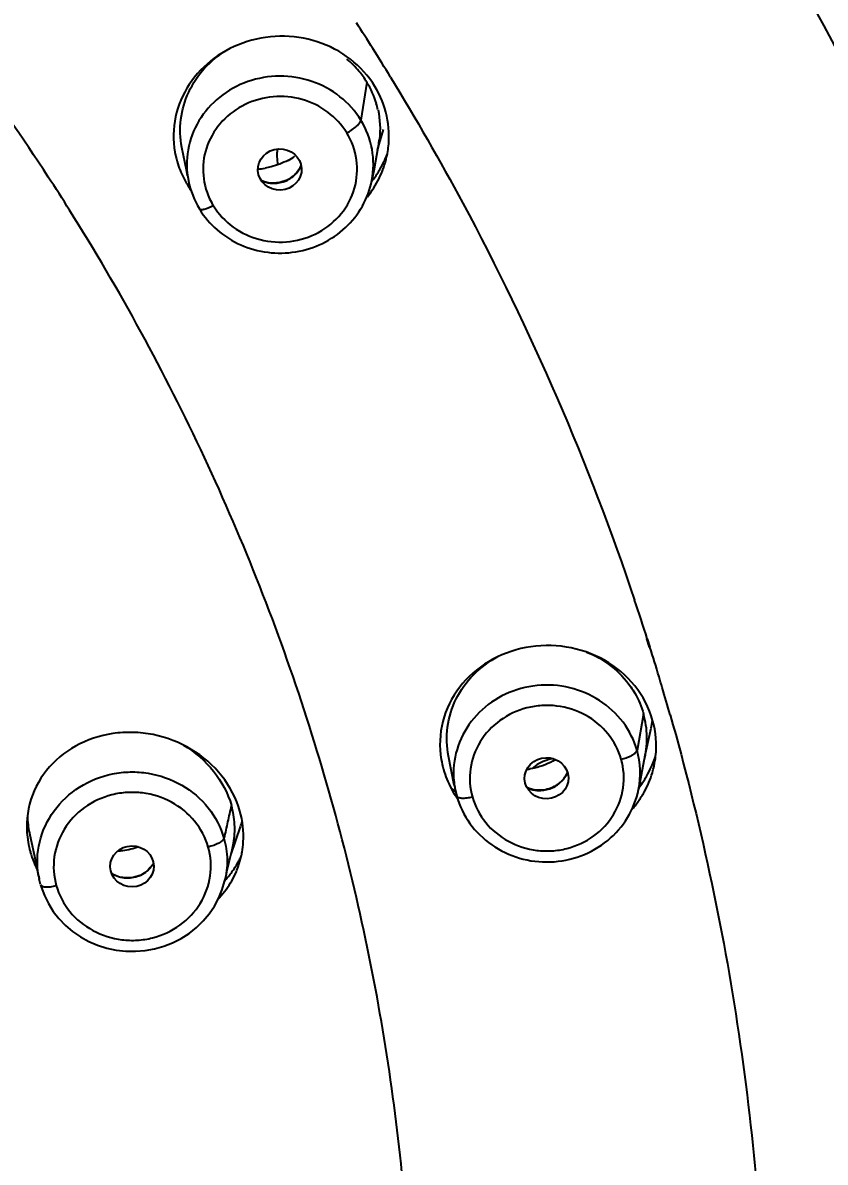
# Model space of a CAD drawing. Header units: millimetres. Extents: x 19741 to 22117, y -10160 to -6800.
# Drawn here: x 21030.97 to 21045.73, y -8155.58 to -8134.62 of the extents above; entities that cross this region are included whole.
import ezdxf

# ---------------------------------------------------------------- set-up
doc = ezdxf.new("R2010")
doc.units = ezdxf.units.MM
doc.styles.add('ARIAL', font='arial.ttf')
doc.dimstyles.get("Standard").update_dxf_attribs({"dimtxt": 15, "dimasz": 15, "dimexe": 0.18, "dimexo": 0.0625, "dimgap": 4, "dimtad": 0, "dimdec": 1, "dimdsep": 46, "dimtxsty": 'ARIAL', "dimcen": 0, "dimclrd": 5, "dimclre": 5, "dimclrt": 5, "dimadec": 0, "dimazin": 0, "dimtfac": 1, "dimtdec": 1, "dimtofl": 0, "dimtmove": 0, "dimatfit": 3, "dimfxl": 1, "dimtolj": 1, "dimtzin": 0, "dimarcsym": 0})

# ---------------------------------------------------------------- blocks, each defined once
blk = doc.blocks.new('*D105')
at = {"color": 5, "lineweight": -2, "transparency": 16777216}
for p, q in [((20930.718, -8157.92), (20930.718, -8082.015)), ((21055.576, -8157.917), (21055.576, -8082.015)), ((20945.718, -8082.195), (21040.576, -8082.195)), ((21055.576, -8082.195), (21070.576, -8082.195))]:
    blk.add_line(p, q, dxfattribs=at)
at = {"color": 5, "transparency": 16777216}
for points in [[(20945.718, -8079.695), (20945.718, -8084.695), (20930.718, -8082.195)], [(21040.576, -8079.695), (21040.576, -8084.695), (21055.576, -8082.195)]]:
    blk.add_solid(points, dxfattribs=at)
at = {"layer": 'Defpoints', "color": 0, "transparency": 16777216}
for p in [(21055.576, -8082.195), (20930.718, -8157.982), (21055.576, -8157.979)]:
    blk.add_point(p, dxfattribs=at)
at = {"color": 5, "transparency": 16777216, "insert": (21099.363, -8082.195), "char_height": 15, "attachment_point": 5, "style": 'ARIAL'}
blk.add_mtext('\\A1;%%C125', dxfattribs=at)

msp = doc.modelspace()

# ---------------------------------------------------------------- linework, layer by layer
at = {"linetype": 'Continuous'}
for p, q in [((21037.298, -8135.708), (21037.19, -8136.408)), ((21037.497, -8136.956), (21037.607, -8136.58)), ((21037.511, -8136.88), (21037.497, -8136.956)), ((21033.983, -8137.352), (21033.896, -8136.909)), ((21037.497, -8136.956), (21037.457, -8137.164)), ((21037.457, -8137.164), (21037.425, -8137.337)), ((21033.999, -8137.434), (21033.983, -8137.352)), ((21037.39, -8137.519), (21037.391, -8137.512)), ((21037.425, -8137.337), (21037.391, -8137.512)), ((21034.014, -8137.52), (21034.015, -8137.521)), ((21042.448, -8145.955), (21042.495, -8146.109)), ((21042.46, -8145.951), (21042.508, -8146.105)), ((21042.391, -8147.334), (21042.271, -8148.006)), ((21042.417, -8148.122), (21042.53, -8147.594)), ((21038.908, -8148.646), (21038.802, -8148.113)), ((21042.399, -8148.201), (21042.298, -8148.723)), ((21042.42, -8148.093), (21042.399, -8148.201)), ((21038.924, -8148.73), (21038.924, -8148.733)), ((21038.924, -8148.733), (21038.952, -8148.846)), ((21042.299, -8148.724), (21042.299, -8148.723)), ((21034.799, -8149.916), (21034.973, -8149.41)), ((21031.089, -8149.522), (21031.097, -8149.562)), ((21031.097, -8149.562), (21031.198, -8150.041)), ((21034.795, -8149.933), (21034.808, -8149.882)), ((21034.808, -8149.882), (21034.82, -8149.836)), ((21031.208, -8150.088), (21031.186, -8150.068)), ((21031.198, -8150.041), (21031.222, -8150.152)), ((21031.222, -8150.152), (21031.244, -8150.26)), ((21031.244, -8150.26), (21031.268, -8150.373)), ((21031.294, -8150.476), (21031.268, -8150.373)), ((21031.294, -8150.478), (21031.306, -8150.518))]:
    msp.add_line(p, q, dxfattribs=at)
for points in [[(21034.731, -8150.209), (21034.76, -8150.08), (21034.772, -8150.027), (21034.783, -8149.981), (21034.795, -8149.933)], [(21034.682, -8150.418), (21034.696, -8150.361), (21034.715, -8150.282), (21034.731, -8150.209)], [(21031.306, -8150.518), (21031.364, -8150.674), (21031.438, -8150.825), (21031.528, -8150.968), (21031.633, -8151.102), (21031.752, -8151.226), (21031.884, -8151.338), (21032.028, -8151.436), (21032.181, -8151.521), (21032.343, -8151.59), (21032.512, -8151.644), (21032.686, -8151.681), (21032.863, -8151.701), (21033.04, -8151.703), (21033.217, -8151.689), (21033.391, -8151.658), (21033.56, -8151.61), (21033.723, -8151.546), (21033.879, -8151.467), (21034.026, -8151.373), (21034.163, -8151.265), (21034.287, -8151.144), (21034.398, -8151.013), (21034.494, -8150.871), (21034.574, -8150.721), (21034.638, -8150.565), (21034.682, -8150.418)]]:
    msp.add_lwpolyline(points, dxfattribs=at)
for centre, radius, start, end in [((20996.62, -8160.723), 48.175, 32.1449, 32.8155), ((20996.653, -8160.702), 48.136, 31.4107, 32.1449), ((21035.795, -8136.636), 1.767, 39.7374, 49.895), ((21035.833, -8136.604), 1.717, 31.4276, 39.7099), ((21035.868, -8136.582), 1.676, 16.698, 31.4168), ((21035.898, -8136.571), 1.644, 12.3681, 16.6336), ((21035.905, -8136.569), 1.636, 349.0209, 353.3605), ((21035.459, -8136.692), 1.72, 192.8417, 199.1238), ((21035.197, -8135.887), 1.419, 297.3647, 303.3193), ((21035.825, -8136.308), 1.987, 334.0582, 338.4921), ((21035.957, -8136.699), 1.75, 343.6363, 352.9394), ((21035.512, -8136.673), 1.776, 199.136, 209.4582), ((21035.163, -8135.792), 1.521, 275.0226, 279.9435), ((21035.798, -8136.294), 2.017, 328.1833, 334.0537), ((21035.932, -8136.692), 1.776, 333.7106, 340.1085), ((21035.938, -8136.694), 1.77, 340.1103, 343.6456), ((20996.124, -8160.51), 42.173, 32.1537, 33.142), ((21035.588, -8137.007), 0.558, 303.918, 317.0353), ((21035.889, -8136.668), 1.825, 321.0442, 333.64), ((21035.779, -8136.282), 2.04, 322.3383, 328.1829), ((21035.518, -8136.67), 1.782, 209.4507, 211.4086), ((21035.397, -8135.828), 2.247, 230.9004, 232.8001), ((21035.541, -8136.656), 1.81, 211.4188, 214.9642), ((21035.588, -8137.021), 0.548, 262.715, 270.5659), ((21035.7, -8137.252), 1.428, 204.8965, 210.7766), ((21035.862, -8136.647), 1.859, 320.1978, 321.074), ((20998.038, -8160.08), 46.614, 17.6434, 18.5622), ((20998.054, -8160.075), 46.598, 16.744, 17.445), ((20998.064, -8160.072), 46.587, 16.4885, 16.744), ((20998.075, -8160.068), 46.575, 15.8432, 16.4886), ((21040.815, -8147.78), 1.638, 0.8612, 15.8047), ((21040.62, -8147.183), 1.954, 347.8714, 352.0797), ((21040.825, -8147.779), 1.628, 358.6697, 0.8162), ((21040.823, -8147.778), 1.63, 348.8232, 356.4967), ((21040.827, -8147.779), 1.627, 356.5207, 358.6699), ((21040.361, -8147.888), 1.717, 189.5012, 195.8167), ((21040.726, -8147.491), 1.986, 335.8363, 339.4712), ((21040.889, -8147.925), 1.735, 347.8629, 353.6448), ((21040.752, -8147.501), 1.957, 339.4745, 341.6668), ((21040.395, -8147.877), 1.753, 195.849, 202.1222), ((21040.442, -8148.427), 1.548, 176.9029, 189.4554), ((21040.851, -8147.913), 1.775, 330.9626, 343.5394), ((21040.696, -8147.477), 2.018, 330.076, 335.8323), ((21040.874, -8147.922), 1.75, 343.5869, 347.8642), ((21040.475, -8147.843), 1.839, 202.1526, 214.2464), ((21040.475, -8148.166), 0.574, 297.9676, 311.3349), ((21040.684, -8147.47), 2.033, 322.8741, 330.0767), ((21040.316, -8146.931), 2.297, 230.0905, 233.1093), ((21040.443, -8148.427), 1.549, 189.4547, 190.3232), ((21040.441, -8148.427), 1.547, 190.3232, 191.3031), ((21040.48, -8148.208), 0.536, 248.3816, 264.2572), ((21040.481, -8148.191), 0.554, 264.275, 272.0379), ((21040.809, -8147.89), 1.822, 324.5275, 330.9617), ((21033.256, -8149.461), 1.612, 3.2956, 15.8529), ((21040.492, -8147.833), 1.859, 214.228, 214.9941), ((21040.793, -8147.878), 1.842, 318.4563, 324.5291), ((21032.676, -8149.186), 1.623, 180.972, 191.9401), ((21033.329, -8149.455), 1.539, 356.7208, 3.2258), ((21033.231, -8148.812), 1.841, 341.0673, 344.4241), ((21033.332, -8149.454), 1.536, 350.2146, 356.7055), ((21032.776, -8149.405), 1.736, 189.528, 195.8203), ((21032.821, -8149.391), 1.784, 195.8517, 202.019), ((21033.335, -8149.455), 1.533, 345.6152, 350.213), ((21033.376, -8149.591), 1.652, 347.1147, 350.0037), ((21032.888, -8149.364), 1.855, 202.005, 206.5864), ((21033.335, -8149.178), 1.825, 328.0757, 331.8811), ((21033.375, -8149.591), 1.652, 341.0738, 347.1134), ((21033.343, -8149.182), 1.815, 331.8822, 334.6651), ((21032.889, -8149.783), 0.571, 291.2958, 304.6459), ((21032.894, -8149.8), 0.558, 292.8241, 307.1106), ((21033.314, -8149.162), 1.85, 317.9416, 321.8894), ((21033.328, -8149.174), 1.832, 321.8977, 328.0735), ((21033.364, -8149.585), 1.665, 330.5471, 337.0939), ((21033.38, -8149.593), 1.647, 337.1107, 341.0714), ((21032.797, -8150.051), 1.562, 189.6439, 191.8758), ((21033.321, -8149.559), 1.715, 317.6185, 330.5056), ((21033.306, -8149.546), 1.736, 316.6069, 317.6282)]:
    msp.add_arc(centre, radius, start, end, dxfattribs=at)
for centre, major_axis, ratio in [((21035.696, -8137.315), (0.402, 0.021), 0.941814), ((21040.605, -8148.519), (0.403, 0.012), 0.939544), ((21032.977, -8150.141), (0.401, 0.006), 0.942686)]:
    msp.add_ellipse(centre, major_axis=major_axis, ratio=ratio, dxfattribs=at)
for points, knots in [([(21055.576, -8157.979), (21055.79, -8154.001), (21055.357, -8145.958), (21052.152, -8134.293), (21047.469, -8125.297), (21042.651, -8118.763), (21037.129, -8112.689), (21029.046, -8106.149), (21019.787, -8101.311), (21011.882, -8098.55), (21003.699, -8096.552), (20997.36, -8095.945), (20993.147, -8095.945)], [0, 0, 0, 0, 0.121522, 0.243492, 0.366411, 0.428424, 0.490784, 0.616404, 0.743348, 0.807307, 0.871469, 1, 1, 1, 1]), ([(20930.931, -8157.677), (20931.071, -8153.915), (20931.862, -8148.262), (20934.028, -8141.016), (20936.927, -8133.974), (20941.883, -8125.713), (20948.381, -8118.54), (20954.362, -8113.588), (20960.847, -8109.178), (20969.744, -8104.81), (20981.241, -8101.602), (20993.172, -8100.522), (21005.102, -8101.611), (21016.595, -8104.828), (21025.488, -8109.202), (21031.971, -8113.617), (21037.947, -8118.574), (21044.439, -8125.751), (21049.388, -8134.016), (21052.282, -8141.06), (21054.442, -8148.308), (21055.228, -8153.961), (21055.364, -8157.724)], [0, 0, 0, 0, 0.060743, 0.091251, 0.121862, 0.183409, 0.24559, 0.276968, 0.308508, 0.371957, 0.43586, 0.500007, 0.564153, 0.628055, 0.691501, 0.72304, 0.754416, 0.816594, 0.87814, 0.90875, 0.939257, 1, 1, 1, 1]), ([(21024.322, -8210.31), (21027.778, -8208.399), (21034.312, -8203.932), (21042.582, -8195.521), (21048.972, -8185.738), (21053.225, -8174.957), (21055.176, -8163.594), (21054.746, -8152.088), (21051.952, -8140.885), (21046.906, -8130.418), (21039.806, -8121.087), (21030.93, -8113.248), (21020.619, -8107.196), (21009.267, -8103.154), (20997.305, -8101.275), (20985.186, -8101.628), (20973.371, -8104.197), (20965.953, -8107.343), (20962.447, -8109.243)], [0, 0, 0, 0, 0.063059, 0.125441, 0.187164, 0.248341, 0.309174, 0.36992, 0.430848, 0.492201, 0.554154, 0.616784, 0.680067, 0.743881, 0.808029, 0.872266, 0.936332, 1, 1, 1, 1]), ([(20993.147, -8103.184), (20996.808, -8103.184), (21004.133, -8103.819), (21014.75, -8106.648), (21024.651, -8111.261), (21033.501, -8117.505), (21041.004, -8125.176), (21046.905, -8134.019), (21051.001, -8143.735), (21052.438, -8150.599), (21052.817, -8154.049)], [0, 0, 0, 0, 0.128167, 0.25588, 0.382762, 0.508523, 0.633022, 0.756282, 0.878495, 1, 1, 1, 1]), ([(20993.147, -8103.386), (20996.766, -8103.386), (21004.006, -8104.01), (21014.503, -8106.787), (21024.303, -8111.315), (21033.077, -8117.449), (21040.535, -8124.988), (21046.428, -8133.685), (21050.557, -8143.251), (21052.044, -8150.019), (21052.455, -8153.424)], [0, 0, 0, 0, 0.128174, 0.255895, 0.382789, 0.508562, 0.633068, 0.756328, 0.878522, 1, 1, 1, 1]), ([(21052.045, -8153.478), (21051.635, -8150.098), (21050.523, -8145.061), (21048.111, -8138.657), (21045.083, -8132.464), (21040.19, -8125.249), (21032.783, -8117.769), (21024.071, -8111.682), (21014.344, -8107.189), (21003.924, -8104.434), (20996.738, -8103.816), (20993.147, -8103.816)], [0, 0, 0, 0, 0.12149, 0.182552, 0.24384, 0.367103, 0.491598, 0.617346, 0.744202, 0.871878, 1, 1, 1, 1]), ([(21051.735, -8153.516), (21051.331, -8150.238), (21049.899, -8143.726), (21045.971, -8134.502), (21040.383, -8126.081), (21033.315, -8118.731), (21024.991, -8112.678), (21015.674, -8108.111), (21005.657, -8105.169), (20998.717, -8104.352), (20995.238, -8104.235)], [0, 0, 0, 0, 0.121577, 0.243853, 0.367143, 0.491628, 0.617339, 0.744155, 0.871821, 1, 1, 1, 1]), ([(21036.72, -8121.254), (21038.853, -8123.446), (21042.759, -8128.163), (21047.363, -8136.065), (21050.573, -8144.564), (21051.728, -8150.497), (21052.05, -8153.478)], [0, 0, 0, 0, 0.252746, 0.503376, 0.752272, 1, 1, 1, 1]), ([(21031.436, -8137.454), (21030.962, -8136.727), (21028.968, -8133.87), (21026.623, -8131.259), (21024.708, -8129.478)], [0, 0, 0, 0, 0.248999, 1, 1, 1, 1]), ([(21037.448, -8135.787), (21037.33, -8135.595), (21037.017, -8135.249), (21036.395, -8134.927), (21035.697, -8134.826), (21035.006, -8134.952), (21034.402, -8135.287), (21033.954, -8135.794), (21033.721, -8136.419), (21033.735, -8136.864), (21033.782, -8137.074)], [0, 0, 0, 0, 0.125325, 0.253149, 0.382419, 0.51109, 0.637181, 0.759807, 0.879909, 1, 1, 1, 1]), ([(21033.895, -8136.909), (21033.861, -8136.74), (21033.849, -8136.387), (21033.997, -8135.878), (21034.295, -8135.432), (21034.575, -8135.206), (21034.729, -8135.115)], [0, 0, 0, 0, 0.246205, 0.493972, 0.745071, 1, 1, 1, 1]), ([(21037.19, -8136.408), (21037.089, -8136.243), (21036.822, -8135.946), (21036.294, -8135.661), (21035.695, -8135.564), (21035.098, -8135.666), (21034.572, -8135.956), (21034.18, -8136.4), (21033.974, -8136.946), (21033.978, -8137.335), (21034.014, -8137.52)], [0, 0, 0, 0, 0.12411, 0.250548, 0.378504, 0.506433, 0.632832, 0.756878, 0.878845, 1, 1, 1, 1]), ([(21037.735, -8135.615), (21038.199, -8136.375), (21039.962, -8139.451), (21041.382, -8142.724), (21042.227, -8145.241)], [0, 0, 0, 0, 0.251091, 1, 1, 1, 1]), ([(21037.694, -8136.914), (21037.717, -8136.722), (21037.699, -8136.324), (21037.55, -8135.955), (21037.448, -8135.787)], [0, 0, 0, 0, 0.497763, 1, 1, 1, 1]), ([(21036.931, -8136.641), (21036.839, -8136.495), (21036.598, -8136.23), (21036.113, -8135.996), (21035.573, -8135.945), (21035.05, -8136.087), (21034.617, -8136.401), (21034.337, -8136.847), (21034.25, -8137.362), (21034.334, -8137.7), (21034.405, -8137.853)], [0, 0, 0, 0, 0.124463, 0.25142, 0.379731, 0.507595, 0.633401, 0.756631, 0.87821, 1, 1, 1, 1]), ([(21036.931, -8136.641), (21036.994, -8136.607), (21037.079, -8136.55), (21037.161, -8136.467), (21037.187, -8136.426), (21037.19, -8136.408)], [0, 0, 0, 0, 0.610732, 0.846465, 1, 1, 1, 1]), ([(21037.391, -8137.512), (21037.427, -8137.326), (21037.43, -8136.935), (21037.289, -8136.571), (21037.19, -8136.408)], [0, 0, 0, 0, 0.498258, 1, 1, 1, 1]), ([(21034.474, -8137.982), (21034.569, -8138.134), (21034.821, -8138.407), (21035.329, -8138.64), (21035.89, -8138.675), (21036.424, -8138.504), (21036.852, -8138.153), (21037.106, -8137.671), (21037.146, -8137.131), (21037.021, -8136.792), (21036.931, -8136.641)], [0, 0, 0, 0, 0.124588, 0.251738, 0.380167, 0.507925, 0.633395, 0.756258, 0.877772, 1, 1, 1, 1]), ([(21035.849, -8137.147), (21035.75, -8137.198), (21035.608, -8137.252), (21035.462, -8137.283), (21035.425, -8137.29)], [0, 0, 0, 0, 0.74804, 1, 1, 1, 1]), ([(21035.598, -8137.566), (21035.577, -8137.567), (21035.494, -8137.564), (21035.411, -8137.543), (21035.355, -8137.516)], [0, 0, 0, 0, 0.254601, 1, 1, 1, 1]), ([(21035.593, -8137.569), (21035.668, -8137.568), (21035.819, -8137.535), (21035.945, -8137.446), (21035.996, -8137.391)], [0, 0, 0, 0, 0.50045, 1, 1, 1, 1]), ([(21034.218, -8138.041), (21034.306, -8138.185), (21034.53, -8138.448), (21034.968, -8138.725), (21035.471, -8138.864), (21035.995, -8138.855), (21036.492, -8138.698), (21036.92, -8138.406), (21037.238, -8138.003), (21037.357, -8137.683), (21037.39, -8137.519)], [0, 0, 0, 0, 0.123895, 0.249193, 0.375557, 0.502295, 0.628561, 0.753686, 0.877415, 1, 1, 1, 1]), ([(21036.195, -8147.413), (21035.669, -8145.777), (21034.404, -8142.561), (21032.748, -8139.528), (21031.829, -8138.066)], [0, 0, 0, 0, 0.498708, 1, 1, 1, 1]), ([(21034.474, -8137.982), (21034.421, -8138.011), (21034.346, -8138.044), (21034.258, -8138.061), (21034.224, -8138.051), (21034.218, -8138.041)], [0, 0, 0, 0, 0.661304, 0.874408, 1, 1, 1, 1]), ([(21042.558, -8147.453), (21042.493, -8147.224), (21042.263, -8146.783), (21041.69, -8146.305), (21040.976, -8146.06), (21040.221, -8146.071), (21039.522, -8146.332), (21038.97, -8146.814), (21038.648, -8147.46), (21038.629, -8147.942), (21038.667, -8148.171)], [0, 0, 0, 0, 0.123615, 0.249941, 0.378634, 0.5077, 0.634723, 0.758313, 0.879166, 1, 1, 1, 1]), ([(21038.802, -8148.113), (21038.767, -8147.938), (21038.754, -8147.571), (21038.919, -8147.044), (21039.244, -8146.591), (21039.546, -8146.367), (21039.71, -8146.279)], [0, 0, 0, 0, 0.246166, 0.493367, 0.744526, 1, 1, 1, 1]), ([(21041.344, -8146.196), (21041.507, -8146.261), (21041.813, -8146.437), (21042.056, -8146.694), (21042.155, -8146.836)], [0, 0, 0, 0, 0.503993, 1, 1, 1, 1]), ([(21042.271, -8148.006), (21042.218, -8147.821), (21042.04, -8147.464), (21041.599, -8147.057), (21041.039, -8146.82), (21040.428, -8146.779), (21039.839, -8146.939), (21039.343, -8147.283), (21039.002, -8147.769), (21038.907, -8148.153), (21038.896, -8148.343)], [0, 0, 0, 0, 0.122399, 0.247076, 0.374005, 0.502052, 0.629606, 0.755273, 0.878531, 1, 1, 1, 1]), ([(21042.155, -8146.836), (21042.181, -8146.874), (21042.28, -8147.029), (21042.354, -8147.201), (21042.391, -8147.334)], [0, 0, 0, 0, 0.251766, 1, 1, 1, 1]), ([(21041.981, -8148.17), (21041.931, -8148.001), (21041.763, -8147.675), (21041.334, -8147.325), (21040.888, -8147.183), (21040.518, -8147.172), (21040.153, -8147.229), (21039.731, -8147.424), (21039.355, -8147.826), (21039.167, -8148.336), (21039.195, -8148.696), (21039.241, -8148.865)], [0, 0, 0, 0, 0.122827, 0.248252, 0.375933, 0.440436, 0.504849, 0.631904, 0.756387, 0.878548, 1, 1, 1, 1]), ([(21042.881, -8147.353), (21043.428, -8149.28), (21044.273, -8153.205), (21044.601, -8157.207), (21044.635, -8159.206)], [0, 0, 0, 0, 0.5005, 1, 1, 1, 1]), ([(20993.147, -8202.355), (20996.636, -8202.355), (21003.619, -8201.585), (21013.525, -8198.175), (21022.345, -8192.69), (21029.595, -8185.417), (21034.876, -8176.745), (21037.394, -8168.719), (21038.182, -8162.127), (21038.162, -8157.15), (21037.528, -8152.212), (21036.704, -8148.992), (21036.195, -8147.413)], [0, 0, 0, 0, 0.12887, 0.257027, 0.3839, 0.509181, 0.632895, 0.755413, 0.816531, 0.877603, 0.938728, 1, 1, 1, 1]), ([(21034.962, -8149.122), (21034.896, -8148.89), (21034.661, -8148.442), (21034.088, -8147.948), (21033.493, -8147.72), (21032.995, -8147.664), (21032.504, -8147.693), (21031.923, -8147.883), (21031.367, -8148.345), (21031.043, -8148.984), (21031.025, -8149.462), (21031.064, -8149.692)], [0, 0, 0, 0, 0.125592, 0.254632, 0.384811, 0.449647, 0.513758, 0.638653, 0.759852, 0.879215, 1, 1, 1, 1]), ([(21033.926, -8147.91), (21034.135, -8148.035), (21034.508, -8148.356), (21034.742, -8148.793), (21034.807, -8149.02)], [0, 0, 0, 0, 0.507641, 1, 1, 1, 1]), ([(21039.241, -8148.865), (21039.291, -8149.034), (21039.46, -8149.36), (21039.889, -8149.71), (21040.334, -8149.852), (21040.704, -8149.863), (21041.069, -8149.806), (21041.492, -8149.611), (21041.867, -8149.209), (21042.055, -8148.699), (21042.027, -8148.339), (21041.981, -8148.17)], [0, 0, 0, 0, 0.122827, 0.248252, 0.375933, 0.440436, 0.504849, 0.631904, 0.756387, 0.878548, 1, 1, 1, 1]), ([(21040.769, -8148.176), (21040.648, -8148.247), (21040.472, -8148.318), (21040.289, -8148.353), (21040.242, -8148.36)], [0, 0, 0, 0, 0.74765, 1, 1, 1, 1]), ([(21040.727, -8148.158), (21040.691, -8148.164), (21040.55, -8148.197), (21040.419, -8148.269), (21040.339, -8148.341)], [0, 0, 0, 0, 0.257353, 1, 1, 1, 1]), ([(21041.981, -8148.17), (21042.043, -8148.155), (21042.128, -8148.125), (21042.22, -8148.07), (21042.253, -8148.04), (21042.263, -8148.024)], [0, 0, 0, 0, 0.593415, 0.830146, 1, 1, 1, 1]), ([(21031.257, -8150.313), (21031.222, -8150.108), (21031.236, -8149.677), (21031.512, -8149.091), (21031.992, -8148.645), (21032.508, -8148.44), (21032.945, -8148.393), (21033.384, -8148.425), (21033.908, -8148.609), (21034.409, -8149.033), (21034.611, -8149.421), (21034.668, -8149.623)], [0, 0, 0, 0, 0.121407, 0.243899, 0.368942, 0.496044, 0.560312, 0.624681, 0.752216, 0.877328, 1, 1, 1, 1]), ([(21040.72, -8148.691), (21040.78, -8148.663), (21040.89, -8148.585), (21040.966, -8148.473), (21040.992, -8148.413)], [0, 0, 0, 0, 0.503712, 1, 1, 1, 1]), ([(21040.991, -8148.411), (21040.984, -8148.429), (21040.949, -8148.498), (21040.898, -8148.559), (21040.854, -8148.597)], [0, 0, 0, 0, 0.246121, 1, 1, 1, 1]), ([(21034.38, -8149.786), (21034.331, -8149.613), (21034.155, -8149.282), (21033.718, -8148.928), (21033.264, -8148.784), (21032.887, -8148.772), (21032.515, -8148.829), (21032.084, -8149.028), (21031.701, -8149.437), (21031.509, -8149.956), (21031.535, -8150.324), (21031.583, -8150.494)], [0, 0, 0, 0, 0.122612, 0.248005, 0.375832, 0.440408, 0.50488, 0.632041, 0.756619, 0.878704, 1, 1, 1, 1]), ([(21038.952, -8148.849), (21039.003, -8149.027), (21039.17, -8149.37), (21039.58, -8149.77), (21040.102, -8150.018), (21040.678, -8150.089), (21041.248, -8149.976), (21041.749, -8149.689), (21042.125, -8149.26), (21042.263, -8148.905), (21042.299, -8148.724)], [0, 0, 0, 0, 0.123109, 0.247636, 0.373653, 0.500539, 0.627303, 0.753003, 0.877175, 1, 1, 1, 1]), ([(21040.487, -8148.74), (21040.465, -8148.741), (21040.383, -8148.738), (21040.3, -8148.716), (21040.245, -8148.689)], [0, 0, 0, 0, 0.255563, 1, 1, 1, 1]), ([(21034.807, -8149.02), (21034.781, -8149.12), (21034.735, -8149.321), (21034.693, -8149.523), (21034.668, -8149.623)], [0, 0, 0, 0, 0.501184, 1, 1, 1, 1]), ([(21039.241, -8148.865), (21039.207, -8148.873), (21039.142, -8148.886), (21039.054, -8148.891), (21038.989, -8148.884), (21038.956, -8148.862), (21038.952, -8148.849)], [0, 0, 0, 0, 0.352232, 0.652549, 0.868437, 1, 1, 1, 1]), ([(21035.002, -8149.878), (21035.013, -8149.816), (21035.043, -8149.564), (21035.014, -8149.306), (21034.962, -8149.122)], [0, 0, 0, 0, 0.248398, 1, 1, 1, 1]), ([(21034.668, -8149.623), (21034.664, -8149.64), (21034.634, -8149.674), (21034.541, -8149.736), (21034.447, -8149.768), (21034.38, -8149.786)], [0, 0, 0, 0, 0.147441, 0.383155, 1, 1, 1, 1]), ([(21034.668, -8149.623), (21034.705, -8149.751), (21034.745, -8150.018), (21034.714, -8150.286), (21034.683, -8150.415)], [0, 0, 0, 0, 0.500177, 1, 1, 1, 1]), ([(21031.583, -8150.494), (21031.632, -8150.667), (21031.807, -8150.999), (21032.244, -8151.353), (21032.698, -8151.496), (21033.075, -8151.508), (21033.447, -8151.45), (21033.878, -8151.252), (21034.262, -8150.844), (21034.453, -8150.324), (21034.428, -8149.957), (21034.38, -8149.786)], [0, 0, 0, 0, 0.122761, 0.248126, 0.375851, 0.440357, 0.50477, 0.631824, 0.756352, 0.878519, 1, 1, 1, 1]), ([(21033.1, -8149.783), (21033.006, -8149.816), (21032.875, -8149.847), (21032.742, -8149.861), (21032.709, -8149.863)], [0, 0, 0, 0, 0.747325, 1, 1, 1, 1]), ([(21033.373, -8150.081), (21033.363, -8150.098), (21033.32, -8150.163), (21033.262, -8150.219), (21033.214, -8150.253)], [0, 0, 0, 0, 0.246062, 1, 1, 1, 1]), ([(21032.834, -8150.352), (21032.813, -8150.35), (21032.732, -8150.337), (21032.653, -8150.306), (21032.601, -8150.273)], [0, 0, 0, 0, 0.255542, 1, 1, 1, 1]), ([(21031.294, -8150.478), (21031.298, -8150.492), (21031.337, -8150.516), (21031.375, -8150.518), (21031.4, -8150.519)], [0, 0, 0, 0, 0.363695, 1, 1, 1, 1]), ([(21031.441, -8150.517), (21031.452, -8150.517), (21031.5, -8150.512), (21031.548, -8150.503), (21031.583, -8150.494)], [0, 0, 0, 0, 0.243259, 1, 1, 1, 1]), ([(21052.817, -8154.049), (21053.241, -8157.909), (21053.247, -8165.756), (21050.709, -8177.259), (21046.57, -8186.219), (21042.17, -8192.774), (21037.055, -8198.902), (21029.449, -8205.569), (21020.615, -8210.594), (21013.017, -8213.533), (21005.116, -8215.728), (20998.963, -8216.495), (20994.861, -8216.606)], [0, 0, 0, 0, 0.12171, 0.243718, 0.366572, 0.428535, 0.49084, 0.616364, 0.743251, 0.807206, 0.871376, 1, 1, 1, 1]), ([(20995.849, -8215.684), (20999.835, -8215.512), (21007.776, -8214.399), (21019.086, -8210.489), (21029.34, -8204.497), (21038.11, -8196.664), (21045.03, -8187.307), (21049.809, -8176.81), (21052.242, -8165.613), (21052.229, -8157.98), (21051.818, -8154.225)], [0, 0, 0, 0, 0.128662, 0.256656, 0.383555, 0.509093, 0.633223, 0.756131, 0.878211, 1, 1, 1, 1]), ([(20995.862, -8215.886), (20999.864, -8215.713), (21007.836, -8214.596), (21019.193, -8210.674), (21029.492, -8204.662), (21038.303, -8196.801), (21045.261, -8187.41), (21050.073, -8176.872), (21052.533, -8165.627), (21052.533, -8157.961), (21052.126, -8154.188)], [0, 0, 0, 0, 0.128621, 0.256581, 0.383459, 0.508993, 0.633134, 0.756067, 0.878179, 1, 1, 1, 1]), ([(21052.537, -8154.155), (21052.94, -8157.934), (21052.935, -8165.613), (21050.475, -8176.874), (21046.475, -8185.662), (21042.221, -8192.111), (21037.276, -8198.153), (21029.917, -8204.762), (21021.353, -8209.806), (21013.971, -8212.808), (21006.283, -8215.099), (21000.281, -8215.975), (20996.271, -8216.174)], [0, 0, 0, 0, 0.121758, 0.24381, 0.366687, 0.428646, 0.490941, 0.616431, 0.743275, 0.80721, 0.871365, 1, 1, 1, 1])]:
    msp.add_open_spline(points, degree=3, knots=knots, dxfattribs=at)
for points in [[(21037.504, -8136.219), (21037.542, -8136.394), (21037.551, -8136.579), (21037.531, -8136.758)], [(21035.663, -8137.225), (21035.648, -8137.131), (21035.646, -8137.034), (21035.655, -8136.939)], [(21036.092, -8137.244), (21036.068, -8137.296), (21036.035, -8137.345), (21035.996, -8137.387)], [(21035.996, -8137.391), (21036.035, -8137.348), (21036.068, -8137.298), (21036.092, -8137.244)], [(21035.899, -8137.47), (21035.812, -8137.529), (21035.704, -8137.563), (21035.598, -8137.566)], [(21034.015, -8137.521), (21034.051, -8137.703), (21034.121, -8137.882), (21034.218, -8138.041)], [(21035.375, -8137.526), (21035.421, -8137.545), (21035.469, -8137.558), (21035.518, -8137.565)], [(21042.613, -8148.117), (21042.638, -8147.896), (21042.619, -8147.666), (21042.558, -8147.453)], [(21042.263, -8148.024), (21042.266, -8148.019), (21042.269, -8148.012), (21042.271, -8148.006)], [(21042.299, -8148.723), (21042.346, -8148.488), (21042.336, -8148.236), (21042.271, -8148.006)], [(21040.744, -8148.673), (21040.666, -8148.715), (21040.575, -8148.739), (21040.487, -8148.74)], [(21040.501, -8148.744), (21040.576, -8148.741), (21040.652, -8148.723), (21040.72, -8148.691)], [(21033.373, -8150.083), (21033.337, -8150.146), (21033.288, -8150.202), (21033.23, -8150.245)], [(21032.837, -8150.356), (21032.754, -8150.347), (21032.672, -8150.319), (21032.602, -8150.274)], [(21031.4, -8150.519), (21031.414, -8150.519), (21031.427, -8150.518), (21031.441, -8150.517)], [(21033.096, -8150.315), (21033.014, -8150.347), (21032.922, -8150.36), (21032.834, -8150.352)], [(21033.11, -8150.315), (21033.025, -8150.35), (21032.929, -8150.365), (21032.837, -8150.356)]]:
    msp.add_open_spline(points, degree=3, dxfattribs=at)

# ---------------------------------------------------------------- dimensions: what is measured, and where the dimension line sits
dim = msp.add_linear_dim(base=(21055.576, -8082.195), p1=(20930.718, -8157.982), p2=(21055.576, -8157.979), dimstyle='Standard', override={"dimdec": 0, "dimpost": '%%C<>', "dimtfillclr": 7})
dim.commit()
dim.dimension.update_dxf_attribs({"geometry": '*D105', "text_midpoint": (21099.363, -8082.195), "dimtype": 160})

doc.saveas('drawing.dxf')
